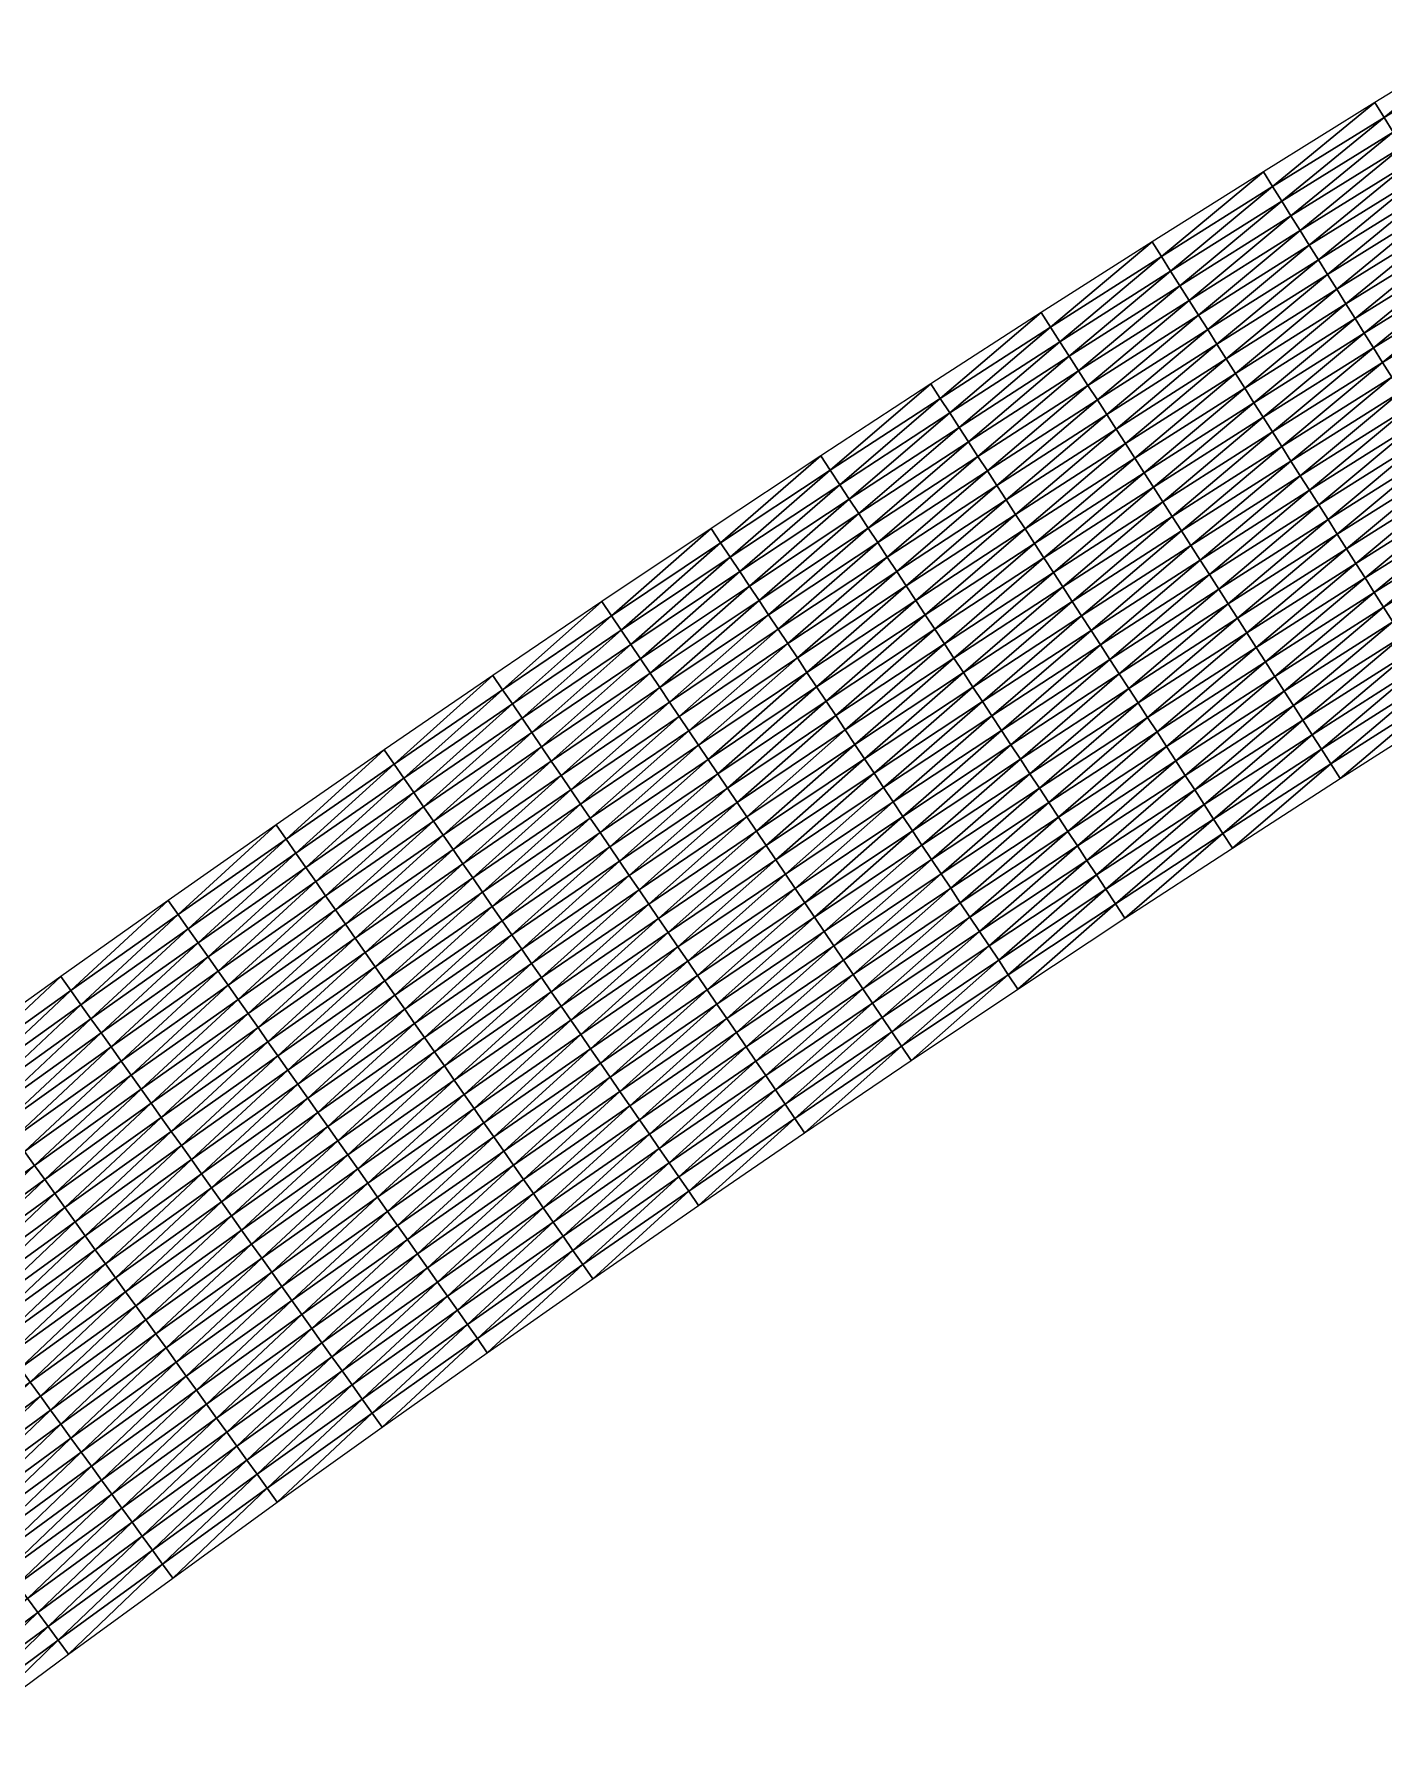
# Model space of a CAD drawing. Header units: metres. Extents: x 479979 to 482619, y 6959976 to 6961524.
# Drawn here: x 480368.3 to 480524.2, y 6960253.4 to 6960449.7 of the extents above; entities that cross this region are included whole.
import ezdxf

# ---------------------------------------------------------------- set-up
doc = ezdxf.new("R2010")
doc.units = ezdxf.units.M

msp = doc.modelspace()

# ---------------------------------------------------------------- meshes
at = {"layer": 'WORKING_PLATFORM_TOP'}
mesh = msp.add_polyface(dxfattribs=at)
corners = [(480514.67, 6960398.565, 10.439), (480527.374, 6960406.562, 10.432), (480526.313, 6960408.257, 10.44), (480513.6, 6960400.255, 10.447), (480525.253, 6960409.953, 10.448), (480512.529, 6960401.944, 10.455), (480524.192, 6960411.649, 10.456), (480511.459, 6960403.634, 10.463), (480523.132, 6960413.344, 10.464), (480510.389, 6960405.323, 10.471), (480522.071, 6960415.04, 10.472), (480509.319, 6960407.013, 10.479), (480521.011, 6960416.736, 10.48), (480508.248, 6960408.702, 10.487), (480519.95, 6960418.431, 10.488), (480507.178, 6960410.392, 10.495), (480518.89, 6960420.127, 10.209), (480506.108, 6960412.081, 10.23), (480517.829, 6960421.823, 10.004), (480505.037, 6960413.771, 10.011), (480516.769, 6960423.518, 10.012), (480529.495, 6960403.17, 10.416), (480541.172, 6960412.781, 10.414), (480528.434, 6960404.866, 10.424), (480540.121, 6960414.483, 10.422), (480539.071, 6960416.185, 10.43), (480538.02, 6960417.886, 10.438), (480536.969, 6960419.588, 10.446), (480535.919, 6960421.29, 10.454), (480534.868, 6960422.992, 10.462), (480533.817, 6960424.694, 10.47), (480532.767, 6960426.395, 10.478), (480531.716, 6960428.097, 10.185), (480530.666, 6960429.799, 9.994), (480529.615, 6960431.501, 10.002), (480528.564, 6960433.203, 10.01), (480515.708, 6960425.214, 10.02), (480527.514, 6960434.905, 10.018), (480514.648, 6960426.91, 10.028), (480526.463, 6960436.606, 10.027), (480513.587, 6960428.605, 10.036), (480525.413, 6960438.308, 10.035), (480512.527, 6960430.301, 10.044), (480524.362, 6960440.01, 10.043), (480511.466, 6960431.997, 10.052), (480523.311, 6960441.712, 10.051), (480510.406, 6960433.692, 10.06), (480540.425, 6960442.823, 10.006), (480539.384, 6960444.531, 10.014), (480538.344, 6960446.239, 10.022), (480537.303, 6960447.947, 10.03), (480536.262, 6960449.655, 10.038)]
mesh.append_faces([[corners[k] for k in face] for face in [(0, 1, 2), (3, 2, 4), (5, 4, 6), (5, 6, 7), (7, 6, 8), (7, 8, 9), (9, 8, 10), (9, 10, 11), (11, 10, 12), (13, 12, 14), (15, 14, 16), (17, 16, 18), (19, 18, 20), (21, 22, 23), (23, 24, 1), (1, 25, 2), (2, 26, 4), (4, 27, 6), (6, 27, 28), (6, 28, 8), (8, 28, 29), (8, 29, 10), (10, 29, 30), (10, 30, 12), (12, 30, 31), (12, 31, 14), (14, 31, 32), (14, 32, 16), (16, 32, 33), (16, 33, 18), (18, 33, 34), (18, 34, 20), (20, 34, 35), (20, 35, 36), (36, 35, 37), (36, 37, 38), (38, 37, 39), (38, 39, 40), (40, 39, 41), (40, 41, 42), (42, 41, 43), (42, 43, 44), (44, 43, 45), (44, 45, 46), (35, 47, 37), (37, 48, 39), (39, 49, 41), (41, 50, 43), (43, 50, 51), (43, 51, 45)]])
mesh = msp.add_polyface(dxfattribs=at)
corners = [(480460.332, 6960399.192, 10.062), (480473.049, 6960407.505, 10.064), (480471.959, 6960409.182, 10.072), (480478.497, 6960399.119, 10.024), (480491.21, 6960407.327, 10.023), (480490.13, 6960409.01, 10.031), (480477.407, 6960400.796, 10.032), (480489.05, 6960410.693, 10.039), (480476.317, 6960402.473, 10.04), (480487.97, 6960412.377, 10.047), (480475.228, 6960404.15, 10.048), (480486.89, 6960414.06, 10.055), (480474.138, 6960405.828, 10.056), (480485.81, 6960415.743, 10.063), (480484.73, 6960417.427, 10.071), (480496.61, 6960398.91, 10.483), (480509.319, 6960407.013, 10.479), (480508.248, 6960408.702, 10.487), (480495.53, 6960400.594, 10.491), (480507.178, 6960410.392, 10.495), (480494.45, 6960402.277, 10.499), (480506.108, 6960412.081, 10.23), (480493.37, 6960403.96, 10.249), (480505.037, 6960413.771, 10.011), (480492.29, 6960405.644, 10.015), (480503.967, 6960415.46, 10.019), (480502.897, 6960417.15, 10.027), (480501.826, 6960418.839, 10.035), (480500.756, 6960420.529, 10.043), (480499.686, 6960422.218, 10.051), (480498.615, 6960423.908, 10.059), (480497.545, 6960425.597, 10.067), (480521.011, 6960416.736, 10.48), (480519.95, 6960418.431, 10.488), (480518.89, 6960420.127, 10.209), (480517.829, 6960421.823, 10.004), (480516.769, 6960423.518, 10.012), (480515.708, 6960425.214, 10.02), (480514.648, 6960426.91, 10.028), (480513.587, 6960428.605, 10.036), (480512.527, 6960430.301, 10.044), (480511.466, 6960431.997, 10.052), (480510.406, 6960433.692, 10.06)]
mesh.append_faces([[corners[k] for k in face] for face in [(0, 1, 2), (3, 4, 5), (6, 5, 7), (6, 7, 8), (8, 7, 9), (8, 9, 10), (10, 9, 11), (10, 11, 12), (12, 11, 13), (12, 13, 1), (1, 13, 14), (1, 14, 2), (15, 16, 17), (18, 17, 19), (18, 19, 20), (20, 19, 21), (20, 21, 22), (22, 21, 23), (22, 23, 24), (24, 23, 25), (24, 25, 4), (4, 25, 26), (4, 26, 5), (5, 26, 27), (5, 27, 7), (7, 27, 28), (7, 28, 9), (9, 28, 29), (9, 29, 11), (11, 29, 30), (11, 30, 13), (13, 30, 31), (13, 31, 14), (16, 32, 17), (17, 33, 19), (19, 34, 21), (21, 35, 23), (23, 36, 25), (25, 36, 37), (25, 37, 26), (26, 37, 38), (26, 38, 27), (27, 38, 39), (27, 39, 28), (28, 39, 40), (28, 40, 29), (29, 40, 41), (29, 41, 30), (30, 41, 42), (30, 42, 31)]])
mesh = msp.add_polyface(dxfattribs=at)
corners = [(480450.677, 6960359.128, 10.439), (480463.177, 6960367.499, 10.446), (480462.069, 6960369.164, 10.454), (480449.56, 6960360.786, 10.447), (480460.96, 6960370.829, 10.462), (480448.442, 6960362.445, 10.455), (480459.852, 6960372.494, 10.47), (480447.325, 6960364.104, 10.462), (480458.744, 6960374.158, 10.478), (480446.207, 6960365.762, 10.47), (480457.635, 6960375.823, 10.486), (480445.09, 6960367.421, 10.478), (480456.527, 6960377.488, 10.494), (480443.972, 6960369.08, 10.486), (480455.419, 6960379.153, 10.288), (480442.855, 6960370.738, 10.295), (480454.31, 6960380.818, 10.01), (480441.737, 6960372.397, 10.002), (480453.202, 6960382.482, 10.018), (480440.62, 6960374.056, 10.01), (480452.094, 6960384.147, 10.026), (480439.502, 6960375.714, 10.018), (480450.985, 6960385.812, 10.034), (480438.385, 6960377.373, 10.026), (480449.877, 6960387.477, 10.041), (480464.285, 6960365.834, 10.438), (480475.719, 6960375.798, 10.45), (480474.62, 6960377.469, 10.458), (480473.521, 6960379.14, 10.466), (480472.422, 6960380.811, 10.474), (480471.323, 6960382.482, 10.482), (480470.224, 6960384.153, 10.49), (480469.125, 6960385.824, 10.498), (480468.025, 6960387.495, 10.278), (480466.926, 6960389.166, 10.014), (480465.827, 6960390.837, 10.022), (480464.728, 6960392.508, 10.03), (480463.629, 6960394.179, 10.038), (480462.53, 6960395.85, 10.046), (480461.431, 6960397.521, 10.054), (480448.769, 6960389.142, 10.049), (480460.332, 6960399.192, 10.062), (480447.66, 6960390.807, 10.057), (480459.233, 6960400.863, 10.07), (480446.552, 6960392.471, 10.065), (480475.228, 6960404.15, 10.048), (480474.138, 6960405.828, 10.056), (480473.049, 6960407.505, 10.064), (480471.959, 6960409.182, 10.072)]
mesh.append_faces([[corners[k] for k in face] for face in [(0, 1, 2), (3, 2, 4), (5, 4, 6), (5, 6, 7), (7, 6, 8), (7, 8, 9), (9, 8, 10), (9, 10, 11), (11, 10, 12), (11, 12, 13), (13, 12, 14), (13, 14, 15), (15, 14, 16), (15, 16, 17), (17, 16, 18), (19, 18, 20), (21, 20, 22), (23, 22, 24), (25, 26, 1), (1, 27, 2), (2, 28, 4), (4, 29, 6), (6, 29, 30), (6, 30, 8), (8, 30, 31), (8, 31, 10), (10, 31, 32), (10, 32, 12), (12, 32, 33), (12, 33, 14), (14, 33, 34), (14, 34, 16), (16, 34, 35), (16, 35, 18), (18, 35, 36), (18, 36, 20), (20, 36, 37), (20, 37, 22), (22, 37, 38), (22, 38, 24), (24, 38, 39), (24, 39, 40), (40, 39, 41), (40, 41, 42), (42, 41, 43), (42, 43, 44), (37, 45, 38), (38, 46, 39), (39, 47, 41), (41, 48, 43)]])
mesh = msp.add_polyface(dxfattribs=at)
corners = [(480468.719, 6960359.175, 10.406), (480481.214, 6960367.444, 10.41), (480480.115, 6960369.115, 10.418), (480467.61, 6960360.84, 10.414), (480479.016, 6960370.786, 10.426), (480466.502, 6960362.505, 10.422), (480477.917, 6960372.457, 10.434), (480465.394, 6960364.17, 10.43), (480476.818, 6960374.128, 10.442), (480464.285, 6960365.834, 10.438), (480475.719, 6960375.798, 10.45), (480463.177, 6960367.499, 10.446), (480474.62, 6960377.469, 10.458), (480462.069, 6960369.164, 10.454), (480473.521, 6960379.14, 10.466), (480460.96, 6960370.829, 10.462), (480472.422, 6960380.811, 10.474), (480483.412, 6960364.102, 10.394), (480494.84, 6960373.962, 10.404), (480482.313, 6960365.773, 10.402), (480493.751, 6960375.639, 10.412), (480492.661, 6960377.316, 10.42), (480491.572, 6960378.993, 10.428), (480490.482, 6960380.67, 10.436), (480489.392, 6960382.347, 10.444), (480488.303, 6960384.025, 10.452), (480487.213, 6960385.702, 10.46), (480486.124, 6960387.379, 10.468), (480485.034, 6960389.056, 10.476), (480483.945, 6960390.733, 10.484), (480471.323, 6960382.482, 10.482), (480482.855, 6960392.41, 10.492), (480470.224, 6960384.153, 10.49), (480481.765, 6960394.087, 10.5), (480469.125, 6960385.824, 10.498), (480480.676, 6960395.765, 10.265), (480468.025, 6960387.495, 10.278), (480479.586, 6960397.442, 10.016), (480466.926, 6960389.166, 10.014), (480478.497, 6960399.119, 10.024), (480465.827, 6960390.837, 10.022), (480477.407, 6960400.796, 10.032), (480464.728, 6960392.508, 10.03), (480476.317, 6960402.473, 10.04), (480463.629, 6960394.179, 10.038), (480475.228, 6960404.15, 10.048), (480462.53, 6960395.85, 10.046), (480474.138, 6960405.828, 10.056), (480461.431, 6960397.521, 10.054), (480473.049, 6960407.505, 10.064), (480494.45, 6960402.277, 10.499), (480493.37, 6960403.96, 10.249), (480492.29, 6960405.644, 10.015), (480491.21, 6960407.327, 10.023), (480490.13, 6960409.01, 10.031)]
mesh.append_faces([[corners[k] for k in face] for face in [(0, 1, 2), (3, 2, 4), (3, 4, 5), (5, 4, 6), (5, 6, 7), (7, 6, 8), (7, 8, 9), (9, 8, 10), (11, 10, 12), (13, 12, 14), (15, 14, 16), (17, 18, 19), (19, 20, 1), (1, 21, 2), (2, 22, 4), (4, 23, 6), (6, 23, 24), (6, 24, 8), (8, 24, 25), (8, 25, 10), (10, 25, 26), (10, 26, 12), (12, 26, 27), (12, 27, 14), (14, 27, 28), (14, 28, 16), (16, 28, 29), (16, 29, 30), (30, 29, 31), (30, 31, 32), (32, 31, 33), (32, 33, 34), (34, 33, 35), (34, 35, 36), (36, 35, 37), (36, 37, 38), (38, 37, 39), (38, 39, 40), (40, 39, 41), (40, 41, 42), (42, 41, 43), (42, 43, 44), (44, 43, 45), (46, 45, 47), (48, 47, 49), (31, 50, 33), (33, 51, 35), (35, 52, 37), (37, 53, 39), (39, 54, 41)]])
mesh = msp.add_polyface(dxfattribs=at)
corners = [(480495.93, 6960372.285, 10.396), (480508.49, 6960380.394, 10.394), (480507.41, 6960382.077, 10.402), (480494.84, 6960373.962, 10.404), (480506.33, 6960383.76, 10.411), (480493.751, 6960375.639, 10.412), (480505.25, 6960385.444, 10.419), (480492.661, 6960377.316, 10.42), (480504.17, 6960387.127, 10.427), (480491.572, 6960378.993, 10.428), (480503.09, 6960388.81, 10.435), (480490.482, 6960380.67, 10.436), (480502.01, 6960390.494, 10.443), (480489.392, 6960382.347, 10.444), (480500.93, 6960392.177, 10.451), (480488.303, 6960384.025, 10.452), (480499.85, 6960393.86, 10.459), (480487.213, 6960385.702, 10.46), (480498.77, 6960395.544, 10.467), (480486.124, 6960387.379, 10.468), (480497.69, 6960397.227, 10.475), (480485.034, 6960389.056, 10.476), (480496.61, 6960398.91, 10.483), (480483.945, 6960390.733, 10.484), (480495.53, 6960400.594, 10.491), (480482.855, 6960392.41, 10.492), (480494.45, 6960402.277, 10.499), (480481.765, 6960394.087, 10.5), (480493.37, 6960403.96, 10.249), (480480.676, 6960395.765, 10.265), (480492.29, 6960405.644, 10.015), (480479.586, 6960397.442, 10.016), (480491.21, 6960407.327, 10.023), (480511.73, 6960375.344, 9.87), (480523.233, 6960385.049, 10.23), (480510.65, 6960377.027, 10.249), (480522.162, 6960386.739, 10.382), (480509.57, 6960378.71, 10.386), (480521.092, 6960388.428, 10.39), (480520.022, 6960390.118, 10.398), (480518.951, 6960391.807, 10.406), (480517.881, 6960393.497, 10.414), (480516.811, 6960395.186, 10.422), (480515.74, 6960396.876, 10.43), (480514.67, 6960398.565, 10.439), (480513.6, 6960400.255, 10.447), (480512.529, 6960401.944, 10.455), (480511.459, 6960403.634, 10.463), (480510.389, 6960405.323, 10.471), (480509.319, 6960407.013, 10.479), (480508.248, 6960408.702, 10.487)]
mesh.append_faces([[corners[k] for k in face] for face in [(0, 1, 2), (3, 2, 4), (5, 4, 6), (5, 6, 7), (7, 6, 8), (7, 8, 9), (9, 8, 10), (9, 10, 11), (11, 10, 12), (11, 12, 13), (13, 12, 14), (13, 14, 15), (15, 14, 16), (15, 16, 17), (17, 16, 18), (17, 18, 19), (19, 18, 20), (19, 20, 21), (21, 20, 22), (21, 22, 23), (23, 22, 24), (23, 24, 25), (25, 24, 26), (27, 26, 28), (29, 28, 30), (31, 30, 32), (33, 34, 35), (35, 36, 37), (37, 38, 1), (1, 39, 2), (2, 40, 4), (4, 40, 41), (4, 41, 6), (6, 41, 42), (6, 42, 8), (8, 42, 43), (8, 43, 10), (10, 43, 44), (10, 44, 12), (12, 44, 45), (12, 45, 14), (14, 45, 46), (14, 46, 16), (16, 46, 47), (16, 47, 18), (18, 47, 48), (18, 48, 20), (20, 48, 49), (20, 49, 22), (22, 50, 24)]])
mesh = msp.add_polyface(dxfattribs=at)
corners = [(480519.29, 6960363.56, 9.814), (480531.795, 6960371.533, 9.81), (480530.725, 6960373.223, 9.818), (480518.21, 6960365.244, 9.822), (480529.655, 6960374.912, 9.826), (480517.13, 6960366.927, 9.83), (480528.584, 6960376.602, 9.834), (480516.05, 6960368.61, 9.838), (480527.514, 6960378.291, 9.842), (480514.97, 6960370.294, 9.846), (480526.444, 6960379.981, 9.85), (480513.89, 6960371.977, 9.854), (480525.373, 6960381.67, 9.858), (480512.81, 6960373.66, 9.862), (480524.303, 6960383.36, 9.866), (480511.73, 6960375.344, 9.87), (480523.233, 6960385.049, 10.23), (480510.65, 6960377.027, 10.249), (480522.162, 6960386.739, 10.382), (480509.57, 6960378.71, 10.386), (480521.092, 6960388.428, 10.39), (480508.49, 6960380.394, 10.394), (480520.022, 6960390.118, 10.398), (480507.41, 6960382.077, 10.402), (480518.951, 6960391.807, 10.406), (480543.282, 6960381.127, 9.811), (480542.221, 6960382.822, 9.819), (480541.161, 6960384.518, 9.827), (480540.1, 6960386.214, 9.835), (480539.04, 6960387.909, 9.843), (480537.979, 6960389.605, 9.851), (480536.918, 6960391.301, 9.859), (480535.858, 6960392.996, 10.209), (480534.797, 6960394.692, 10.375), (480533.737, 6960396.388, 10.383), (480532.676, 6960398.083, 10.391), (480531.616, 6960399.779, 10.399), (480530.555, 6960401.475, 10.407), (480517.881, 6960393.497, 10.414), (480529.495, 6960403.17, 10.416), (480516.811, 6960395.186, 10.422), (480528.434, 6960404.866, 10.424), (480515.74, 6960396.876, 10.43), (480527.374, 6960406.562, 10.432), (480514.67, 6960398.565, 10.439), (480526.313, 6960408.257, 10.44), (480513.6, 6960400.255, 10.447), (480525.253, 6960409.953, 10.448), (480512.529, 6960401.944, 10.455), (480543.273, 6960409.377, 10.398)]
mesh.append_faces([[corners[k] for k in face] for face in [(0, 1, 2), (0, 2, 3), (3, 2, 4), (3, 4, 5), (5, 4, 6), (5, 6, 7), (7, 6, 8), (7, 8, 9), (9, 8, 10), (9, 10, 11), (11, 10, 12), (11, 12, 13), (13, 12, 14), (13, 14, 15), (15, 14, 16), (17, 16, 18), (19, 18, 20), (21, 20, 22), (23, 22, 24), (1, 25, 2), (2, 26, 4), (4, 27, 6), (6, 28, 8), (8, 28, 29), (8, 29, 10), (10, 29, 30), (10, 30, 12), (12, 30, 31), (12, 31, 14), (14, 31, 32), (14, 32, 16), (16, 32, 33), (16, 33, 18), (18, 33, 34), (18, 34, 20), (20, 34, 35), (20, 35, 22), (22, 35, 36), (22, 36, 24), (24, 36, 37), (24, 37, 38), (38, 37, 39), (38, 39, 40), (40, 39, 41), (40, 41, 42), (42, 41, 43), (42, 43, 44), (44, 45, 46), (46, 47, 48), (36, 49, 37)]])
mesh = msp.add_polyface(dxfattribs=at)
corners = [(480399.696, 6960353.273, 9.994), (480412.177, 6960361.929, 10.01), (480411.041, 6960363.575, 10.018), (480398.551, 6960354.914, 10.002), (480409.906, 6960365.222, 10.026), (480417.854, 6960353.696, 10.299), (480430.333, 6960362.252, 10.298), (480429.207, 6960363.905, 9.992), (480416.718, 6960355.343, 9.979), (480428.08, 6960365.558, 10), (480415.583, 6960356.989, 9.987), (480426.954, 6960367.21, 10.008), (480414.448, 6960358.636, 9.994), (480425.827, 6960368.863, 10.016), (480413.312, 6960360.282, 10.002), (480424.701, 6960370.515, 10.023), (480423.574, 6960372.168, 10.031), (480422.447, 6960373.82, 10.039), (480421.321, 6960375.473, 10.047), (480408.771, 6960366.868, 10.034), (480435.966, 6960353.99, 10.444), (480448.442, 6960362.445, 10.455), (480447.325, 6960364.104, 10.462), (480434.839, 6960355.642, 10.452), (480446.207, 6960365.762, 10.47), (480433.713, 6960357.295, 10.46), (480445.09, 6960367.421, 10.478), (480432.586, 6960358.947, 10.468), (480443.972, 6960369.08, 10.486), (480431.46, 6960360.6, 10.476), (480442.855, 6960370.738, 10.295), (480441.737, 6960372.397, 10.002), (480440.62, 6960374.056, 10.01), (480439.502, 6960375.714, 10.018), (480438.385, 6960377.373, 10.026), (480437.267, 6960379.032, 10.034), (480436.15, 6960380.69, 10.042), (480435.032, 6960382.349, 10.05), (480433.915, 6960384.008, 10.058), (480453.202, 6960382.482, 10.018), (480452.094, 6960384.147, 10.026), (480450.985, 6960385.812, 10.034), (480449.877, 6960387.477, 10.041), (480448.769, 6960389.142, 10.049), (480447.66, 6960390.807, 10.057), (480446.552, 6960392.471, 10.065)]
mesh.append_faces([[corners[k] for k in face] for face in [(0, 1, 2), (3, 2, 4), (5, 6, 7), (8, 7, 9), (10, 9, 11), (10, 11, 12), (12, 11, 13), (12, 13, 14), (14, 13, 15), (14, 15, 1), (1, 15, 16), (1, 16, 2), (2, 16, 17), (2, 17, 4), (4, 17, 18), (4, 18, 19), (20, 21, 22), (23, 22, 24), (25, 24, 26), (25, 26, 27), (27, 26, 28), (27, 28, 29), (29, 28, 30), (29, 30, 6), (6, 30, 31), (6, 31, 7), (7, 31, 32), (7, 32, 9), (9, 32, 33), (9, 33, 11), (11, 33, 34), (11, 34, 13), (13, 34, 35), (13, 35, 15), (15, 35, 36), (15, 36, 16), (16, 36, 37), (16, 37, 17), (17, 37, 38), (17, 38, 18), (31, 39, 32), (32, 40, 33), (33, 41, 34), (34, 42, 35), (35, 42, 43), (35, 43, 36), (36, 43, 44), (36, 44, 37), (37, 44, 45), (37, 45, 38)]])
mesh = msp.add_polyface(dxfattribs=at)
corners = [(480482.019, 6960339.197, 9.81), (480494.402, 6960347.392, 9.814), (480493.303, 6960349.063, 9.822), (480480.91, 6960340.862, 9.818), (480492.204, 6960350.734, 9.83), (480479.802, 6960342.527, 9.826), (480491.105, 6960352.405, 9.838), (480506.826, 6960355.513, 9.816), (480505.736, 6960357.19, 9.824), (480504.647, 6960358.867, 9.832), (480503.557, 6960360.545, 9.84), (480502.467, 6960362.222, 9.848), (480490.006, 6960354.076, 9.846), (480501.378, 6960363.899, 9.856), (480488.907, 6960355.747, 9.854), (480500.288, 6960365.576, 9.864), (480487.808, 6960357.418, 9.862), (480499.199, 6960367.253, 9.872), (480486.709, 6960359.089, 9.87), (480498.109, 6960368.93, 10.265), (480485.61, 6960360.76, 10.278), (480497.019, 6960370.607, 10.388), (480484.511, 6960362.431, 10.386), (480495.93, 6960372.285, 10.396), (480483.412, 6960364.102, 10.394), (480494.84, 6960373.962, 10.404), (480482.313, 6960365.773, 10.402), (480493.751, 6960375.639, 10.412), (480481.214, 6960367.444, 10.41), (480492.661, 6960377.316, 10.42), (480480.115, 6960369.115, 10.418), (480491.572, 6960378.993, 10.428), (480479.016, 6960370.786, 10.426), (480490.482, 6960380.67, 10.436), (480519.29, 6960363.56, 9.814), (480518.21, 6960365.244, 9.822), (480517.13, 6960366.927, 9.83), (480516.05, 6960368.61, 9.838), (480514.97, 6960370.294, 9.846), (480513.89, 6960371.977, 9.854), (480512.81, 6960373.66, 9.862), (480511.73, 6960375.344, 9.87), (480510.65, 6960377.027, 10.249), (480509.57, 6960378.71, 10.386), (480508.49, 6960380.394, 10.394), (480507.41, 6960382.077, 10.402), (480506.33, 6960383.76, 10.411)]
mesh.append_faces([[corners[k] for k in face] for face in [(0, 1, 2), (3, 2, 4), (5, 4, 6), (1, 7, 8), (1, 8, 2), (2, 8, 9), (2, 9, 4), (4, 9, 10), (4, 10, 6), (6, 10, 11), (6, 11, 12), (12, 11, 13), (12, 13, 14), (14, 13, 15), (14, 15, 16), (16, 15, 17), (16, 17, 18), (18, 17, 19), (18, 19, 20), (20, 19, 21), (20, 21, 22), (22, 21, 23), (22, 23, 24), (24, 23, 25), (26, 25, 27), (28, 27, 29), (30, 29, 31), (32, 31, 33), (7, 34, 35), (7, 35, 8), (8, 35, 36), (8, 36, 9), (9, 36, 37), (9, 37, 10), (10, 37, 38), (10, 38, 11), (11, 38, 39), (11, 39, 13), (13, 39, 40), (13, 40, 15), (15, 40, 41), (15, 41, 17), (17, 41, 42), (17, 42, 19), (19, 42, 43), (19, 43, 21), (21, 43, 44), (21, 44, 23), (23, 45, 25), (25, 46, 27)]])
mesh = msp.add_polyface(dxfattribs=at)
corners = [(480444.978, 6960340.769, 10.381), (480457.382, 6960349.176, 10.391), (480456.265, 6960350.834, 10.399), (480443.851, 6960342.422, 10.389), (480455.147, 6960352.493, 10.407), (480442.725, 6960344.074, 10.397), (480454.03, 6960354.152, 10.415), (480441.598, 6960345.727, 10.405), (480452.912, 6960355.81, 10.423), (480440.472, 6960347.379, 10.413), (480451.795, 6960357.469, 10.431), (480439.345, 6960349.032, 10.421), (480450.677, 6960359.128, 10.439), (480438.219, 6960350.684, 10.429), (480449.56, 6960360.786, 10.447), (480462.97, 6960340.882, 9.851), (480475.369, 6960349.186, 9.858), (480474.26, 6960350.851, 9.866), (480461.852, 6960342.541, 9.859), (480473.152, 6960352.516, 10.288), (480460.735, 6960344.2, 10.295), (480472.044, 6960354.181, 10.382), (480459.617, 6960345.858, 10.375), (480470.935, 6960355.846, 10.39), (480458.5, 6960347.517, 10.383), (480469.827, 6960357.51, 10.398), (480468.719, 6960359.175, 10.406), (480467.61, 6960360.84, 10.414), (480466.502, 6960362.505, 10.422), (480465.394, 6960364.17, 10.43), (480464.285, 6960365.834, 10.438), (480463.177, 6960367.499, 10.446), (480462.069, 6960369.164, 10.454), (480460.96, 6960370.829, 10.462), (480448.442, 6960362.445, 10.455), (480478.694, 6960344.192, 9.834), (480491.105, 6960352.405, 9.838), (480490.006, 6960354.076, 9.846), (480477.585, 6960345.857, 9.842), (480488.907, 6960355.747, 9.854), (480476.477, 6960347.521, 9.85), (480487.808, 6960357.418, 9.862), (480486.709, 6960359.089, 9.87), (480485.61, 6960360.76, 10.278), (480484.511, 6960362.431, 10.386), (480483.412, 6960364.102, 10.394), (480482.313, 6960365.773, 10.402), (480481.214, 6960367.444, 10.41), (480480.115, 6960369.115, 10.418)]
mesh.append_faces([[corners[k] for k in face] for face in [(0, 1, 2), (3, 2, 4), (5, 4, 6), (5, 6, 7), (7, 6, 8), (9, 8, 10), (11, 10, 12), (13, 12, 14), (15, 16, 17), (18, 17, 19), (18, 19, 20), (20, 19, 21), (20, 21, 22), (22, 21, 23), (22, 23, 24), (24, 23, 25), (24, 25, 1), (1, 25, 26), (1, 26, 2), (2, 26, 27), (2, 27, 4), (4, 27, 28), (4, 28, 6), (6, 28, 29), (6, 29, 8), (8, 29, 30), (8, 30, 10), (10, 30, 31), (10, 31, 12), (12, 32, 14), (14, 33, 34), (35, 36, 37), (35, 37, 38), (38, 37, 39), (38, 39, 40), (40, 39, 41), (40, 41, 16), (16, 41, 42), (16, 42, 17), (17, 42, 43), (17, 43, 19), (19, 43, 44), (19, 44, 21), (21, 44, 45), (21, 45, 23), (23, 45, 46), (23, 46, 25), (25, 46, 47), (25, 47, 26), (26, 48, 27)]])
mesh = msp.add_polyface(dxfattribs=at)
corners = [(480384.145, 6960322.731, 10.391), (480396.476, 6960331.474, 10.413), (480395.324, 6960333.108, 10.421), (480382.984, 6960324.36, 10.399), (480394.171, 6960334.743, 10.428), (480381.823, 6960325.989, 10.407), (480393.019, 6960336.377, 10.292), (480380.662, 6960327.617, 10.283), (480391.866, 6960338.012, 9.944), (480379.501, 6960329.246, 9.922), (480390.714, 6960339.647, 9.952), (480378.341, 6960330.874, 9.93), (480389.561, 6960341.281, 9.96), (480377.18, 6960332.503, 9.938), (480388.409, 6960342.916, 9.967), (480376.019, 6960334.132, 9.946), (480387.256, 6960344.55, 9.975), (480374.858, 6960335.76, 9.953), (480386.104, 6960346.185, 9.983), (480373.697, 6960337.389, 9.961), (480384.951, 6960347.819, 9.991), (480372.536, 6960339.017, 9.969), (480383.798, 6960349.454, 9.998), (480401.087, 6960324.936, 10.382), (480412.28, 6960335.228, 10.408), (480399.934, 6960326.57, 10.389), (480411.136, 6960336.869, 10.416), (480398.782, 6960328.205, 10.397), (480409.992, 6960338.509, 10.424), (480397.629, 6960329.839, 10.405), (480408.848, 6960340.149, 10.431), (480407.704, 6960341.79, 10.439), (480406.56, 6960343.43, 10.447), (480405.416, 6960345.071, 10.297), (480404.272, 6960346.711, 9.963), (480403.128, 6960348.352, 9.971), (480401.984, 6960349.992, 9.978), (480400.84, 6960351.633, 9.986), (480399.696, 6960353.273, 9.994), (480398.551, 6960354.914, 10.002), (480397.407, 6960356.554, 10.01), (480396.263, 6960358.195, 10.018), (480413.312, 6960360.282, 10.002), (480412.177, 6960361.929, 10.01), (480411.041, 6960363.575, 10.018), (480409.906, 6960365.222, 10.026), (480408.771, 6960366.868, 10.034)]
mesh.append_faces([[corners[k] for k in face] for face in [(0, 1, 2), (3, 2, 4), (3, 4, 5), (5, 4, 6), (5, 6, 7), (7, 6, 8), (7, 8, 9), (9, 8, 10), (9, 10, 11), (11, 10, 12), (11, 12, 13), (13, 12, 14), (13, 14, 15), (15, 14, 16), (15, 16, 17), (17, 16, 18), (19, 18, 20), (21, 20, 22), (23, 24, 25), (25, 26, 27), (27, 28, 29), (29, 30, 1), (1, 30, 31), (1, 31, 2), (2, 31, 32), (2, 32, 4), (4, 32, 33), (4, 33, 6), (6, 33, 34), (6, 34, 8), (8, 34, 35), (8, 35, 10), (10, 35, 36), (10, 36, 12), (12, 36, 37), (12, 37, 14), (14, 37, 38), (14, 38, 16), (16, 38, 39), (16, 39, 18), (18, 39, 40), (18, 40, 20), (20, 40, 41), (20, 41, 22), (36, 42, 37), (37, 43, 38), (38, 44, 39), (39, 45, 40), (40, 45, 46), (40, 46, 41)]])
mesh = msp.add_polyface(dxfattribs=at)
corners = [(480412.28, 6960335.228, 10.408), (480424.666, 6960343.817, 10.424), (480423.53, 6960345.464, 10.431), (480411.136, 6960336.869, 10.416), (480422.395, 6960347.11, 10.439), (480409.992, 6960338.509, 10.424), (480421.26, 6960348.757, 10.447), (480408.848, 6960340.149, 10.431), (480420.124, 6960350.403, 10.455), (480407.704, 6960341.79, 10.439), (480418.989, 6960352.05, 10.463), (480406.56, 6960343.43, 10.447), (480417.854, 6960353.696, 10.299), (480405.416, 6960345.071, 10.297), (480416.718, 6960355.343, 9.979), (480404.272, 6960346.711, 9.963), (480415.583, 6960356.989, 9.987), (480403.128, 6960348.352, 9.971), (480414.448, 6960358.636, 9.994), (480401.984, 6960349.992, 9.978), (480413.312, 6960360.282, 10.002), (480400.84, 6960351.633, 9.986), (480412.177, 6960361.929, 10.01), (480430.343, 6960335.585, 10.384), (480442.725, 6960344.074, 10.397), (480441.598, 6960345.727, 10.405), (480429.207, 6960337.231, 10.392), (480440.472, 6960347.379, 10.413), (480428.072, 6960338.878, 10.4), (480439.345, 6960349.032, 10.421), (480426.937, 6960340.524, 10.408), (480438.219, 6960350.684, 10.429), (480425.801, 6960342.171, 10.416), (480437.092, 6960352.337, 10.436), (480435.966, 6960353.99, 10.444), (480434.839, 6960355.642, 10.452), (480433.713, 6960357.295, 10.46), (480432.586, 6960358.947, 10.468), (480431.46, 6960360.6, 10.476), (480430.333, 6960362.252, 10.298), (480429.207, 6960363.905, 9.992), (480428.08, 6960365.558, 10), (480452.912, 6960355.81, 10.423), (480451.795, 6960357.469, 10.431), (480450.677, 6960359.128, 10.439), (480449.56, 6960360.786, 10.447), (480448.442, 6960362.445, 10.455), (480447.325, 6960364.104, 10.462), (480446.207, 6960365.762, 10.47)]
mesh.append_faces([[corners[k] for k in face] for face in [(0, 1, 2), (3, 2, 4), (3, 4, 5), (5, 4, 6), (5, 6, 7), (7, 6, 8), (7, 8, 9), (9, 8, 10), (9, 10, 11), (11, 10, 12), (11, 12, 13), (13, 12, 14), (13, 14, 15), (15, 14, 16), (15, 16, 17), (17, 16, 18), (17, 18, 19), (19, 18, 20), (21, 20, 22), (23, 24, 25), (26, 25, 27), (26, 27, 28), (28, 27, 29), (28, 29, 30), (30, 29, 31), (30, 31, 32), (32, 31, 33), (32, 33, 1), (1, 33, 34), (1, 34, 2), (2, 34, 35), (2, 35, 4), (4, 35, 36), (4, 36, 6), (6, 36, 37), (6, 37, 8), (8, 37, 38), (8, 38, 10), (10, 38, 39), (10, 39, 12), (12, 40, 14), (14, 41, 16), (25, 42, 27), (27, 43, 29), (29, 44, 31), (31, 45, 33), (33, 45, 46), (33, 46, 34), (34, 47, 35), (35, 48, 36)]])
mesh = msp.add_polyface(dxfattribs=at)
corners = [(480445.102, 6960314.18, 9.782), (480457.369, 6960322.591, 9.794), (480456.243, 6960324.243, 9.802), (480443.967, 6960315.827, 9.79), (480455.116, 6960325.896, 9.81), (480442.832, 6960317.473, 9.798), (480453.99, 6960327.549, 9.818), (480441.696, 6960319.12, 9.805), (480452.863, 6960329.201, 9.826), (480440.561, 6960320.766, 9.813), (480451.737, 6960330.854, 9.834), (480439.425, 6960322.413, 9.821), (480450.61, 6960332.506, 9.842), (480438.29, 6960324.059, 9.829), (480449.484, 6960334.159, 9.849), (480469.675, 6960330.93, 9.804), (480468.557, 6960332.589, 9.812), (480467.44, 6960334.247, 9.82), (480466.322, 6960335.906, 9.827), (480465.205, 6960337.565, 9.835), (480464.087, 6960339.224, 9.843), (480462.97, 6960340.882, 9.851), (480461.852, 6960342.541, 9.859), (480460.735, 6960344.2, 10.295), (480448.357, 6960335.811, 10.298), (480459.617, 6960345.858, 10.375), (480447.231, 6960337.464, 10.365), (480458.5, 6960347.517, 10.383), (480446.104, 6960339.116, 10.373), (480457.382, 6960349.176, 10.391), (480444.978, 6960340.769, 10.381), (480456.265, 6960350.834, 10.399), (480443.851, 6960342.422, 10.389), (480455.147, 6960352.493, 10.407), (480442.725, 6960344.074, 10.397), (480482.019, 6960339.197, 9.81), (480480.91, 6960340.862, 9.818), (480479.802, 6960342.527, 9.826), (480478.694, 6960344.192, 9.834), (480477.585, 6960345.857, 9.842), (480476.477, 6960347.521, 9.85), (480475.369, 6960349.186, 9.858), (480474.26, 6960350.851, 9.866), (480493.303, 6960349.063, 9.822), (480492.204, 6960350.734, 9.83), (480491.105, 6960352.405, 9.838)]
mesh.append_faces([[corners[k] for k in face] for face in [(0, 1, 2), (0, 2, 3), (3, 2, 4), (3, 4, 5), (5, 4, 6), (5, 6, 7), (7, 6, 8), (9, 8, 10), (11, 10, 12), (13, 12, 14), (1, 15, 16), (1, 16, 2), (2, 16, 17), (2, 17, 4), (4, 17, 18), (4, 18, 6), (6, 18, 19), (6, 19, 8), (8, 19, 20), (8, 20, 10), (10, 20, 21), (10, 21, 12), (12, 21, 22), (12, 22, 14), (14, 22, 23), (14, 23, 24), (24, 23, 25), (24, 25, 26), (26, 25, 27), (26, 27, 28), (28, 27, 29), (28, 29, 30), (30, 31, 32), (32, 33, 34), (15, 35, 36), (15, 36, 16), (16, 36, 37), (16, 37, 17), (17, 37, 38), (17, 38, 18), (18, 38, 39), (18, 39, 19), (19, 39, 40), (19, 40, 20), (20, 40, 41), (20, 41, 21), (21, 42, 22), (35, 43, 36), (36, 44, 37), (37, 45, 38)]])
mesh = msp.add_polyface(dxfattribs=at)
corners = [(480367.837, 6960293.73, 10.287), (480380.035, 6960302.563, 10.313), (480378.866, 6960304.186, 10.321), (480366.66, 6960295.348, 10.295), (480377.697, 6960305.809, 10.329), (480365.483, 6960296.965, 10.302), (480376.528, 6960307.432, 10.337), (480364.306, 6960298.582, 10.31), (480375.359, 6960309.054, 10.344), (480363.129, 6960300.199, 10.318), (480374.19, 6960310.677, 10.352), (480361.952, 6960301.816, 10.325), (480373.021, 6960312.3, 10.36), (480360.775, 6960303.433, 10.333), (480371.852, 6960313.923, 10.367), (480359.599, 6960305.05, 10.341), (480370.683, 6960315.546, 10.375), (480358.422, 6960306.667, 10.348), (480369.514, 6960317.168, 10.383), (480357.245, 6960308.284, 10.356), (480368.346, 6960318.791, 10.272), (480356.068, 6960309.901, 10.257), (480367.177, 6960320.414, 9.898), (480354.891, 6960311.518, 9.871), (480366.008, 6960322.037, 9.906), (480353.714, 6960313.135, 9.879), (480364.839, 6960323.66, 9.914), (480352.537, 6960314.752, 9.886), (480363.67, 6960325.282, 9.921), (480385.306, 6960321.103, 10.384), (480384.145, 6960322.731, 10.391), (480382.984, 6960324.36, 10.399), (480381.823, 6960325.989, 10.407), (480380.662, 6960327.617, 10.283), (480379.501, 6960329.246, 9.922), (480378.341, 6960330.874, 9.93), (480377.18, 6960332.503, 9.938), (480376.019, 6960334.132, 9.946), (480374.858, 6960335.76, 9.953), (480362.501, 6960326.905, 9.929), (480373.697, 6960337.389, 9.961), (480361.332, 6960328.528, 9.937), (480372.536, 6960339.017, 9.969), (480360.163, 6960330.151, 9.944), (480371.375, 6960340.646, 9.977), (480358.994, 6960331.774, 9.952), (480386.104, 6960346.185, 9.983), (480384.951, 6960347.819, 9.991), (480383.798, 6960349.454, 9.998)]
mesh.append_faces([[corners[k] for k in face] for face in [(0, 1, 2), (3, 2, 4), (3, 4, 5), (5, 4, 6), (5, 6, 7), (7, 6, 8), (7, 8, 9), (9, 8, 10), (9, 10, 11), (11, 10, 12), (11, 12, 13), (13, 12, 14), (13, 14, 15), (15, 14, 16), (15, 16, 17), (17, 16, 18), (17, 18, 19), (19, 18, 20), (19, 20, 21), (21, 20, 22), (21, 22, 23), (23, 22, 24), (25, 24, 26), (27, 26, 28), (10, 29, 12), (12, 30, 14), (14, 31, 16), (16, 31, 32), (16, 32, 18), (18, 32, 33), (18, 33, 20), (20, 33, 34), (20, 34, 22), (22, 34, 35), (22, 35, 24), (24, 35, 36), (24, 36, 26), (26, 36, 37), (26, 37, 28), (28, 37, 38), (28, 38, 39), (39, 38, 40), (39, 40, 41), (41, 40, 42), (41, 42, 43), (43, 42, 44), (43, 44, 45), (38, 46, 40), (40, 47, 42), (42, 48, 44)]])
mesh = msp.add_polyface(dxfattribs=at)
corners = [(480406.849, 6960316.763, 10.343), (480419.144, 6960325.385, 10.361), (480418, 6960327.026, 10.369), (480405.697, 6960318.398, 10.35), (480416.856, 6960328.666, 10.377), (480404.544, 6960320.032, 10.358), (480415.712, 6960330.307, 10.384), (480403.392, 6960321.667, 10.366), (480414.568, 6960331.947, 10.392), (480402.239, 6960323.301, 10.374), (480413.424, 6960333.588, 10.4), (480401.087, 6960324.936, 10.382), (480412.28, 6960335.228, 10.408), (480399.934, 6960326.57, 10.389), (480411.136, 6960336.869, 10.416), (480398.782, 6960328.205, 10.397), (480409.992, 6960338.509, 10.424), (480397.629, 6960329.839, 10.405), (480408.848, 6960340.149, 10.431), (480424.864, 6960317.183, 9.822), (480437.155, 6960325.706, 9.837), (480436.019, 6960327.352, 10.299), (480423.72, 6960318.823, 10.297), (480434.884, 6960328.999, 10.353), (480422.576, 6960320.464, 10.337), (480433.749, 6960330.645, 10.361), (480421.432, 6960322.104, 10.345), (480432.613, 6960332.292, 10.368), (480420.288, 6960323.745, 10.353), (480431.478, 6960333.938, 10.376), (480430.343, 6960335.585, 10.384), (480429.207, 6960337.231, 10.392), (480428.072, 6960338.878, 10.4), (480426.937, 6960340.524, 10.408), (480425.801, 6960342.171, 10.416), (480424.666, 6960343.817, 10.424), (480423.53, 6960345.464, 10.431), (480441.696, 6960319.12, 9.805), (480452.863, 6960329.201, 9.826), (480440.561, 6960320.766, 9.813), (480451.737, 6960330.854, 9.834), (480439.425, 6960322.413, 9.821), (480450.61, 6960332.506, 9.842), (480438.29, 6960324.059, 9.829), (480449.484, 6960334.159, 9.849), (480448.357, 6960335.811, 10.298), (480447.231, 6960337.464, 10.365), (480446.104, 6960339.116, 10.373), (480444.978, 6960340.769, 10.381), (480443.851, 6960342.422, 10.389), (480442.725, 6960344.074, 10.397), (480441.598, 6960345.727, 10.405)]
mesh.append_faces([[corners[k] for k in face] for face in [(0, 1, 2), (3, 2, 4), (5, 4, 6), (5, 6, 7), (7, 6, 8), (7, 8, 9), (9, 8, 10), (9, 10, 11), (11, 10, 12), (13, 12, 14), (15, 14, 16), (17, 16, 18), (19, 20, 21), (22, 21, 23), (24, 23, 25), (24, 25, 26), (26, 25, 27), (26, 27, 28), (28, 27, 29), (28, 29, 1), (1, 29, 30), (1, 30, 2), (2, 30, 31), (2, 31, 4), (4, 31, 32), (4, 32, 6), (6, 32, 33), (6, 33, 8), (8, 33, 34), (8, 34, 10), (10, 34, 35), (10, 35, 12), (12, 36, 14), (37, 38, 39), (39, 40, 41), (41, 42, 43), (43, 44, 20), (20, 44, 45), (20, 45, 21), (21, 45, 46), (21, 46, 23), (23, 46, 47), (23, 47, 25), (25, 47, 48), (25, 48, 27), (27, 48, 49), (27, 49, 29), (29, 49, 50), (29, 50, 30), (30, 51, 31)]])
mesh = msp.add_polyface(dxfattribs=at)
corners = [(480387.049, 6960292.826, 10.267), (480399.236, 6960301.559, 10.283), (480398.075, 6960303.188, 10.298), (480385.88, 6960294.449, 10.275), (480396.914, 6960304.816, 10.306), (480384.711, 6960296.072, 10.283), (480395.753, 6960306.445, 10.314), (480383.542, 6960297.695, 10.29), (480394.593, 6960308.074, 10.322), (480382.373, 6960299.318, 10.298), (480393.432, 6960309.702, 10.329), (480381.204, 6960300.94, 10.306), (480392.271, 6960311.331, 10.337), (480380.035, 6960302.563, 10.313), (480391.11, 6960312.96, 10.345), (480378.866, 6960304.186, 10.321), (480389.949, 6960314.588, 10.353), (480377.697, 6960305.809, 10.329), (480388.788, 6960316.217, 10.36), (480376.528, 6960307.432, 10.337), (480387.627, 6960317.845, 10.368), (480375.359, 6960309.054, 10.344), (480386.467, 6960319.474, 10.376), (480374.19, 6960310.677, 10.352), (480385.306, 6960321.103, 10.384), (480373.021, 6960312.3, 10.36), (480384.145, 6960322.731, 10.391), (480371.852, 6960313.923, 10.367), (480382.984, 6960324.36, 10.399), (480401.558, 6960298.302, 9.775), (480412.612, 6960308.591, 9.804), (480400.397, 6960299.931, 9.783), (480411.459, 6960310.225, 10.292), (480410.307, 6960311.86, 10.319), (480409.154, 6960313.494, 10.327), (480408.002, 6960315.129, 10.335), (480406.849, 6960316.763, 10.343), (480405.697, 6960318.398, 10.35), (480404.544, 6960320.032, 10.358), (480403.392, 6960321.667, 10.366), (480402.239, 6960323.301, 10.374), (480401.087, 6960324.936, 10.382), (480399.934, 6960326.57, 10.389), (480398.782, 6960328.205, 10.397), (480397.629, 6960329.839, 10.405), (480396.476, 6960331.474, 10.413), (480395.324, 6960333.108, 10.421)]
mesh.append_faces([[corners[k] for k in face] for face in [(0, 1, 2), (3, 2, 4), (5, 4, 6), (5, 6, 7), (7, 6, 8), (7, 8, 9), (9, 8, 10), (9, 10, 11), (11, 10, 12), (11, 12, 13), (13, 12, 14), (13, 14, 15), (15, 14, 16), (15, 16, 17), (17, 16, 18), (17, 18, 19), (19, 18, 20), (19, 20, 21), (21, 20, 22), (21, 22, 23), (23, 22, 24), (25, 24, 26), (27, 26, 28), (29, 30, 31), (31, 32, 1), (1, 33, 2), (2, 34, 4), (4, 34, 35), (4, 35, 6), (6, 35, 36), (6, 36, 8), (8, 36, 37), (8, 37, 10), (10, 37, 38), (10, 38, 12), (12, 38, 39), (12, 39, 14), (14, 39, 40), (14, 40, 16), (16, 40, 41), (16, 41, 18), (18, 41, 42), (18, 42, 20), (20, 42, 43), (20, 43, 22), (22, 43, 44), (22, 44, 24), (24, 44, 45), (24, 45, 26), (26, 46, 28)]])
mesh = msp.add_polyface(dxfattribs=at)
corners = [(480405.04, 6960293.416, 9.752), (480417.222, 6960302.053, 9.772), (480416.07, 6960303.687, 9.78), (480403.88, 6960295.045, 9.76), (480414.917, 6960305.322, 9.788), (480402.719, 6960296.673, 9.767), (480413.765, 6960306.956, 9.796), (480401.558, 6960298.302, 9.775), (480412.612, 6960308.591, 9.804), (480400.397, 6960299.931, 9.783), (480411.459, 6960310.225, 10.292), (480399.236, 6960301.559, 10.283), (480410.307, 6960311.86, 10.319), (480398.075, 6960303.188, 10.298), (480409.154, 6960313.494, 10.327), (480420.68, 6960297.149, 9.749), (480432.873, 6960305.699, 9.767), (480431.729, 6960307.34, 9.775), (480419.527, 6960298.784, 9.757), (480430.585, 6960308.98, 9.782), (480418.375, 6960300.418, 9.765), (480429.441, 6960310.621, 9.79), (480428.297, 6960312.261, 9.798), (480427.152, 6960313.902, 9.806), (480426.008, 6960315.542, 9.814), (480424.864, 6960317.183, 9.822), (480423.72, 6960318.823, 10.297), (480422.576, 6960320.464, 10.337), (480421.432, 6960322.104, 10.345), (480420.288, 6960323.745, 10.353), (480408.002, 6960315.129, 10.335), (480419.144, 6960325.385, 10.361), (480406.849, 6960316.763, 10.343), (480418, 6960327.026, 10.369), (480405.697, 6960318.398, 10.35), (480416.856, 6960328.666, 10.377), (480404.544, 6960320.032, 10.358), (480445.102, 6960314.18, 9.782), (480443.967, 6960315.827, 9.79), (480442.832, 6960317.473, 9.798), (480441.696, 6960319.12, 9.805), (480440.561, 6960320.766, 9.813), (480439.425, 6960322.413, 9.821), (480438.29, 6960324.059, 9.829), (480437.155, 6960325.706, 9.837), (480436.019, 6960327.352, 10.299), (480434.884, 6960328.999, 10.353)]
mesh.append_faces([[corners[k] for k in face] for face in [(0, 1, 2), (3, 2, 4), (5, 4, 6), (5, 6, 7), (7, 6, 8), (9, 8, 10), (11, 10, 12), (13, 12, 14), (15, 16, 17), (15, 17, 18), (18, 17, 19), (18, 19, 20), (20, 19, 21), (20, 21, 1), (1, 21, 22), (1, 22, 2), (2, 22, 23), (2, 23, 4), (4, 23, 24), (4, 24, 6), (6, 24, 25), (6, 25, 8), (8, 25, 26), (8, 26, 10), (10, 26, 27), (10, 27, 12), (12, 27, 28), (12, 28, 14), (14, 28, 29), (14, 29, 30), (30, 29, 31), (30, 31, 32), (32, 33, 34), (34, 35, 36), (16, 37, 38), (16, 38, 17), (17, 38, 39), (17, 39, 19), (19, 39, 40), (19, 40, 21), (21, 40, 41), (21, 41, 22), (22, 41, 42), (22, 42, 23), (23, 42, 43), (23, 43, 24), (24, 43, 44), (24, 44, 25), (25, 45, 26), (26, 46, 27)]])
mesh = msp.add_polyface(dxfattribs=at)
corners = [(480372.26, 6960262.274, 9.651), (480384.314, 6960271.092, 9.68), (480383.137, 6960272.709, 9.687), (480371.075, 6960263.886, 9.659), (480381.96, 6960274.326, 9.695), (480396.401, 6960279.844, 9.706), (480395.232, 6960281.467, 9.713), (480394.063, 6960283.09, 9.721), (480392.894, 6960284.713, 9.729), (480380.783, 6960275.943, 9.703), (480391.725, 6960286.335, 9.736), (480379.606, 6960277.56, 9.71), (480390.556, 6960287.958, 9.744), (480378.429, 6960279.177, 9.718), (480389.387, 6960289.581, 9.752), (480377.252, 6960280.794, 9.726), (480388.218, 6960291.204, 9.759), (480376.076, 6960282.411, 9.733), (480387.049, 6960292.826, 10.267), (480374.899, 6960284.028, 10.241), (480385.88, 6960294.449, 10.275), (480373.722, 6960285.645, 10.249), (480384.711, 6960296.072, 10.283), (480372.545, 6960287.262, 10.256), (480383.542, 6960297.695, 10.29), (480371.368, 6960288.879, 10.264), (480382.373, 6960299.318, 10.298), (480370.191, 6960290.496, 10.272), (480381.204, 6960300.94, 10.306), (480408.523, 6960288.53, 9.729), (480407.362, 6960290.159, 9.736), (480406.201, 6960291.788, 9.744), (480405.04, 6960293.416, 9.752), (480403.88, 6960295.045, 9.76), (480402.719, 6960296.673, 9.767), (480401.558, 6960298.302, 9.775), (480400.397, 6960299.931, 9.783), (480399.236, 6960301.559, 10.283), (480398.075, 6960303.188, 10.298), (480396.914, 6960304.816, 10.306), (480420.68, 6960297.149, 9.749), (480419.527, 6960298.784, 9.757), (480418.375, 6960300.418, 9.765), (480417.222, 6960302.053, 9.772), (480416.07, 6960303.687, 9.78), (480414.917, 6960305.322, 9.788)]
mesh.append_faces([[corners[k] for k in face] for face in [(0, 1, 2), (3, 2, 4), (1, 5, 6), (1, 6, 2), (2, 6, 7), (2, 7, 4), (4, 7, 8), (4, 8, 9), (9, 8, 10), (9, 10, 11), (11, 10, 12), (11, 12, 13), (13, 12, 14), (13, 14, 15), (15, 14, 16), (15, 16, 17), (17, 16, 18), (17, 18, 19), (19, 18, 20), (19, 20, 21), (21, 20, 22), (23, 22, 24), (25, 24, 26), (27, 26, 28), (5, 29, 30), (5, 30, 6), (6, 30, 31), (6, 31, 7), (7, 31, 32), (7, 32, 8), (8, 32, 33), (8, 33, 10), (10, 33, 34), (10, 34, 12), (12, 34, 35), (12, 35, 14), (14, 35, 36), (14, 36, 16), (16, 36, 37), (16, 37, 18), (18, 38, 20), (20, 39, 22), (29, 40, 41), (29, 41, 30), (30, 41, 42), (30, 42, 31), (31, 42, 43), (31, 43, 32), (32, 44, 33), (33, 45, 34)]])
mesh = msp.add_polyface(dxfattribs=at)
corners = [(480360.239, 6960253.393, 9.621), (480372.26, 6960262.274, 9.651), (480371.075, 6960263.886, 9.659), (480359.047, 6960254.999, 9.628), (480369.891, 6960265.497, 9.667), (480357.855, 6960256.605, 9.636), (480368.706, 6960267.108, 9.674), (480356.662, 6960258.211, 9.643), (480367.522, 6960268.72, 9.682), (480355.47, 6960259.816, 9.651), (480366.337, 6960270.331, 9.69), (480354.278, 6960261.422, 9.658), (480365.152, 6960271.943, 9.697), (480353.086, 6960263.028, 9.666), (480363.968, 6960273.554, 9.705), (480351.894, 6960264.634, 9.673), (480362.783, 6960275.165, 10.212), (480383.137, 6960272.709, 9.687), (480381.96, 6960274.326, 9.695), (480380.783, 6960275.943, 9.703), (480379.606, 6960277.56, 9.71), (480378.429, 6960279.177, 9.718), (480377.252, 6960280.794, 9.726), (480376.076, 6960282.411, 9.733), (480374.899, 6960284.028, 10.241), (480373.722, 6960285.645, 10.249), (480361.598, 6960276.777, 10.22), (480372.545, 6960287.262, 10.256), (480360.414, 6960278.388, 10.228), (480371.368, 6960288.879, 10.264), (480359.229, 6960280, 10.235), (480370.191, 6960290.496, 10.272), (480358.044, 6960281.611, 10.243), (480369.014, 6960292.113, 10.279), (480356.86, 6960283.222, 10.25), (480367.837, 6960293.73, 10.287), (480355.675, 6960284.834, 10.258), (480366.66, 6960295.348, 10.295), (480354.49, 6960286.445, 10.266), (480365.483, 6960296.965, 10.302), (480353.306, 6960288.057, 10.273), (480364.306, 6960298.582, 10.31), (480352.121, 6960289.668, 10.281), (480363.129, 6960300.199, 10.318), (480384.711, 6960296.072, 10.283), (480383.542, 6960297.695, 10.29), (480382.373, 6960299.318, 10.298), (480381.204, 6960300.94, 10.306), (480380.035, 6960302.563, 10.313), (480378.866, 6960304.186, 10.321)]
mesh.append_faces([[corners[k] for k in face] for face in [(0, 1, 2), (0, 2, 3), (3, 2, 4), (3, 4, 5), (5, 4, 6), (5, 6, 7), (7, 6, 8), (7, 8, 9), (9, 8, 10), (11, 10, 12), (13, 12, 14), (15, 14, 16), (1, 17, 2), (2, 18, 4), (4, 18, 19), (4, 19, 6), (6, 19, 20), (6, 20, 8), (8, 20, 21), (8, 21, 10), (10, 21, 22), (10, 22, 12), (12, 22, 23), (12, 23, 14), (14, 23, 24), (14, 24, 16), (16, 24, 25), (16, 25, 26), (26, 25, 27), (26, 27, 28), (28, 27, 29), (28, 29, 30), (30, 29, 31), (30, 31, 32), (32, 31, 33), (32, 33, 34), (34, 33, 35), (34, 35, 36), (36, 35, 37), (36, 37, 38), (38, 37, 39), (40, 39, 41), (42, 41, 43), (25, 44, 27), (27, 45, 29), (29, 46, 31), (31, 47, 33), (33, 47, 48), (33, 48, 35), (35, 49, 37)]])

doc.saveas('drawing.dxf')
